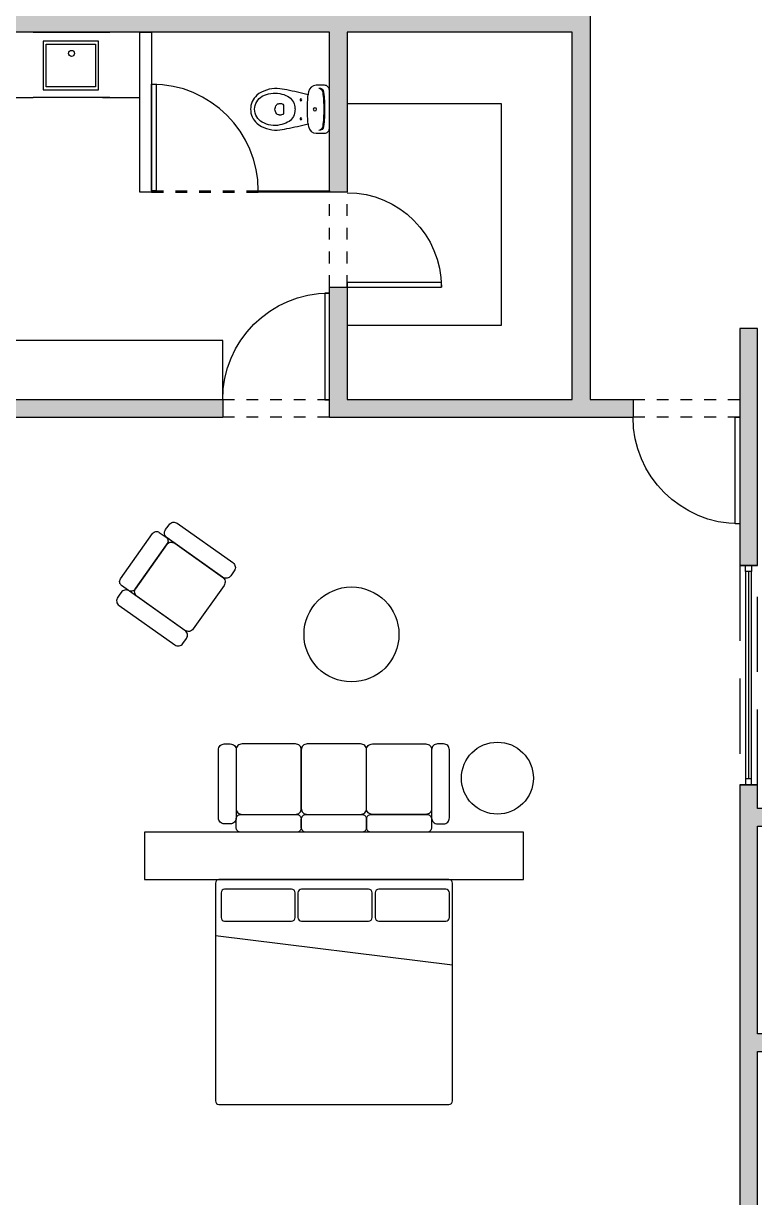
# Model space of a CAD drawing. Header units: metres. Extents: x 1769 to 3632, y 809 to 2652.
# Drawn here: x 2683.07 to 2689.24, y 1791.71 to 1801.62 of the extents above; entities that cross this region are included whole.
import ezdxf

# ---------------------------------------------------------------- set-up
doc = ezdxf.new("R2010")
doc.units = ezdxf.units.M
doc.header["$LTSCALE"] = 10
doc.linetypes.add('AG-FP-01$0$DASH2', pattern=[0.375, 0.25, -0.125])
doc.linetypes.add('HIDDEN', pattern=[9.525, 6.35, -3.175])
for name, color, linetype in [('A-DOOR', 1, 'Continuous'), ('A-FURN', 1, 'Continuous'), ('A-FURN-FIXD', 8, 'Continuous'), ('A-GLAZ', 150, 'Continuous'), ('A-PROJ+', 1, 'HIDDEN'), ('A-WALL', 6, 'Continuous'), ('A-WALL-PATT', 8, 'Continuous'), ('AG-FP-01$0$A-DOOR-1', 1, 'Continuous'), ('AG-FP-01$0$A-HEAD-2', 2, 'AG-FP-01$0$DASH2')]:
    doc.layers.add(name, color=color, linetype=linetype)
doc.styles.add('AG-FP-01$0$spa-fp01$0$WATG_Default', font='SIMPLEX.SHX', dxfattribs={"width": 0.8})

# ---------------------------------------------------------------- blocks, each defined once
blk = doc.blocks.new('*U55')
blk.add_lwpolyline([(2200, -65), (2200, -1015), (2160, -1015), (2160, -65)], close=True)
at = {"layer": 'AG-FP-01$0$A-DOOR-1'}
blk.add_arc((2200, -65), 950, 180, 270, dxfattribs=at)
at = {"layer": 'AG-FP-01$0$A-HEAD-2'}
for p, q in [((2200, 91), (1250, 91)), ((2200, -65), (1250, -65))]:
    blk.add_line(p, q, dxfattribs=at)
at = {"style": 'AG-FP-01$0$spa-fp01$0$WATG_Default', "width": 0.8, "flags": 9}
for tag, p in [('DOORNUMBER', (495, -80)), ('ROOMNAME', (495, -84)), ('ROOMNUMBER', (495, -88)), ('DOORTYPE', (495, -92)), ('DOORMATERIAL', (495, -96)), ('DOORFINISH', (495, -101)), ('FRAMEMATERIAL', (495, -105)), ('FRAMEFINISH', (495, -109)), ('DETAILHEAD', (495, -113)), ('DETAILJAMB', (495, -117)), ('DETAILMUNTIN', (495, -121)), ('THRESHOLDMATERIAL', (495, -125)), ('THRESHOLDDETAIL', (495, -129)), ('FIRERATING', (495, -133)), ('GLAZING', (495, -137)), ('LOUVER', (495, -141)), ('CLOSER', (495, -145)), ('PANICHARDWARE', (495, -150)), ('HARDWARESET', (495, -154)), ('REMARKS', (495, -158)), ('REVISION', (495, -162))]:
    blk.add_attdef(tag, p, '', height=2.38, dxfattribs=at)
blk = doc.blocks.new('A$C467967CC')
at = {"layer": 'A-FURN', "ltscale": 0.01}
blk.add_line((0.4703, 0), (0.7186, 1.9997), dxfattribs=at)
blk.add_lwpolyline([(1.8673, 2), (0.0299, 2, 0.414214), (0, 1.9701), (0, 0.0299, 0.414214), (0.0299, 0), (1.8673, 0, 0.414214), (1.8972, 0.0299), (1.8972, 1.9701)], format="xyb", dxfattribs=at)
for points in [[(0.3508, 1.3791), (0.3508, 1.9444, 0.414214), (0.3209, 1.9743), (0.1108, 1.9743, 0.414214), (0.0809, 1.9444), (0.0809, 1.3791, 0.414214), (0.1108, 1.3491), (0.3209, 1.3491, 0.414214)], [(0.3508, 0.7266), (0.3508, 1.2919, 0.414214), (0.3209, 1.3219), (0.1108, 1.3219, 0.414214), (0.0809, 1.2919), (0.0809, 0.7266, 0.414214), (0.1108, 0.6967), (0.3209, 0.6967, 0.414214)], [(0.3508, 0.0779), (0.3508, 0.6432, 0.414214), (0.3209, 0.6732), (0.1108, 0.6732, 0.414214), (0.0809, 0.6432), (0.0809, 0.0779, 0.414214), (0.1108, 0.048), (0.3209, 0.048, 0.414214)]]:
    blk.add_lwpolyline(points, format="xyb", close=True, dxfattribs=at)
blk.add_arc((1.8673, 1.9701), 0.0299, 0, 90, dxfattribs=at)
blk = doc.blocks.new('*U140')
blk.add_lwpolyline([(2200, 142), (2200, 1092), (2160, 1092), (2160, 142)], close=True)
at = {"layer": 'AG-FP-01$0$A-DOOR-1'}
blk.add_arc((2200, 142), 950, 90, 180, dxfattribs=at)
at = {"layer": 'AG-FP-01$0$A-HEAD-2'}
for p, q in [((2200, 142), (1250, 142)), ((2200, -14), (1250, -14))]:
    blk.add_line(p, q, dxfattribs=at)
at = {"style": 'AG-FP-01$0$spa-fp01$0$WATG_Default', "width": 0.8, "flags": 9}
for tag, p in [('DOORNUMBER', (495, -80)), ('ROOMNAME', (495, -84)), ('ROOMNUMBER', (495, -88)), ('DOORTYPE', (495, -92)), ('DOORMATERIAL', (495, -96)), ('DOORFINISH', (495, -101)), ('FRAMEMATERIAL', (495, -105)), ('FRAMEFINISH', (495, -109)), ('DETAILHEAD', (495, -113)), ('DETAILJAMB', (495, -117)), ('DETAILMUNTIN', (495, -121)), ('THRESHOLDMATERIAL', (495, -125)), ('THRESHOLDDETAIL', (495, -129)), ('FIRERATING', (495, -133)), ('GLAZING', (495, -137)), ('LOUVER', (495, -141)), ('CLOSER', (495, -145)), ('PANICHARDWARE', (495, -150)), ('HARDWARESET', (495, -154)), ('REMARKS', (495, -158)), ('REVISION', (495, -162))]:
    blk.add_attdef(tag, p, '', height=2.38, dxfattribs=at)
blk = doc.blocks.new('*U142')
blk.add_lwpolyline([(2200, -65), (2200, -905), (2160, -905), (2160, -65)], close=True)
at = {"layer": 'AG-FP-01$0$A-DOOR-1'}
blk.add_arc((2200, -65), 840, 180, 270, dxfattribs=at)
at = {"layer": 'AG-FP-01$0$A-HEAD-2'}
for p, q in [((2200, 91), (1360, 91)), ((2200, -65), (1360, -65))]:
    blk.add_line(p, q, dxfattribs=at)
at = {"style": 'AG-FP-01$0$spa-fp01$0$WATG_Default', "width": 0.8, "flags": 9}
for tag, p in [('DOORNUMBER', (495, -80)), ('ROOMNAME', (495, -84)), ('ROOMNUMBER', (495, -88)), ('DOORTYPE', (495, -92)), ('DOORMATERIAL', (495, -96)), ('DOORFINISH', (495, -101)), ('FRAMEMATERIAL', (495, -105)), ('FRAMEFINISH', (495, -109)), ('DETAILHEAD', (495, -113)), ('DETAILJAMB', (495, -117)), ('DETAILMUNTIN', (495, -121)), ('THRESHOLDMATERIAL', (495, -125)), ('THRESHOLDDETAIL', (495, -129)), ('FIRERATING', (495, -133)), ('GLAZING', (495, -137)), ('LOUVER', (495, -141)), ('CLOSER', (495, -145)), ('PANICHARDWARE', (495, -150)), ('HARDWARESET', (495, -154)), ('REMARKS', (495, -158)), ('REVISION', (495, -162))]:
    blk.add_attdef(tag, p, '', height=2.38, dxfattribs=at)
blk = doc.blocks.new('A$C3C6157D7')
at = {"layer": 'A-FURN', "ltscale": 0.01}
for points in [[(0.15, 0.635), (0.15, 0.705, -0.414214), (0.19, 0.745), (0.66, 0.745, -0.414214), (0.7, 0.705), (0.7, 0.635, -0.414214), (0.66, 0.595), (0.19, 0.595, -0.414214)], [(1.25, 0.635, -0.414214), (1.21, 0.595), (0.74, 0.595, -0.414214), (0.7, 0.635), (0.7, 0.705, -0.414214), (0.74, 0.745), (1.21, 0.745, -0.414214), (1.25, 0.705)], [(1.8, 0.635, -0.414214), (1.76, 0.595), (1.29, 0.595, -0.414214), (1.25, 0.635), (1.25, 0.705, -0.414214), (1.29, 0.745), (1.76, 0.745, -0.414214), (1.8, 0.705)], [(0, 0.05, 0.414214), (0.05, 0), (0.1, 0, 0.414214), (0.15, 0.05), (0.15, 0.625, 0.414214), (0.1, 0.675), (0.0835, 0.675), (0.05, 0.675, 0.414214), (0, 0.625)], [(0.65, 0.595, -0.414214), (0.7, 0.545), (0.7, 0.05, -0.414214), (0.65, 0), (0.2, 0, -0.414214), (0.15, 0.05), (0.15, 0.545, -0.414214), (0.2, 0.595)], [(0.75, 0.595, 0.414214), (0.7, 0.545), (0.7, 0.05, 0.414214), (0.75, 0), (1.2, 0, 0.414214), (1.25, 0.05), (1.25, 0.545, 0.414214), (1.2, 0.595)], [(1.3, 0.595, 0.414214), (1.25, 0.545), (1.25, 0.05, 0.414214), (1.3, 0), (1.75, 0, 0.414214), (1.8, 0.05), (1.8, 0.545, 0.414214), (1.75, 0.595)], [(1.95, 0.05, -0.414214), (1.9, 0), (1.85, 0, -0.414214), (1.8, 0.05), (1.8, 0.625, -0.414214), (1.85, 0.675), (1.8665, 0.675), (1.9, 0.675, -0.414214), (1.95, 0.625)]]:
    blk.add_lwpolyline(points, format="xyb", close=True, dxfattribs=at)
blk = doc.blocks.new('A$C181679DD')
at = {"layer": 'A-FURN', "ltscale": 0.01}
for points in [[(0, 0.695, -0.414214), (0.05, 0.745), (0.1, 0.745, -0.414214), (0.15, 0.695), (0.15, 0.12, -0.414214), (0.1, 0.07), (0.0835, 0.07), (0.05, 0.07, -0.414214), (0, 0.12)], [(0.65, 0.15, 0.414214), (0.7, 0.2), (0.7, 0.695, 0.414214), (0.65, 0.745), (0.2, 0.745, 0.414214), (0.15, 0.695), (0.15, 0.2, 0.414214), (0.2, 0.15)], [(0.85, 0.695, 0.414214), (0.8, 0.745), (0.75, 0.745, 0.414214), (0.7, 0.695), (0.7, 0.12, 0.414214), (0.75, 0.07), (0.7665, 0.07), (0.8, 0.07, 0.414214), (0.85, 0.12)], [(0.15, 0.11), (0.15, 0.04, 0.414214), (0.19, 0), (0.66, 0, 0.414214), (0.7, 0.04), (0.7, 0.11, 0.414214), (0.66, 0.15), (0.19, 0.15, 0.414214)]]:
    blk.add_lwpolyline(points, format="xyb", close=True, dxfattribs=at)
blk = doc.blocks.new('*U366')
at = {"layer": 'A-GLAZ', "ltscale": 0.01}
for p, q in [((0.0324175, 0.000025), (0.0341675, 0.000025)), ((0.0324175, 0), (0.0341675, 0)), ((0.0341675, -0.000025), (0.0324175, -0.000025))]:
    blk.add_line(p, q, dxfattribs=at)
for points in [[(0.0323675, -0.000025), (0.0324175, -0.000025), (0.0324175, 0.000025), (0.0323675, 0.000025)], [(0.0342175, -0.000025), (0.0341675, -0.000025), (0.0341675, 0.000025), (0.0342175, 0.000025)]]:
    blk.add_lwpolyline(points, close=True, dxfattribs=at)
blk = doc.blocks.new('vvv')
at = {"layer": 'A-FURN-FIXD', "ltscale": 0.01}
for p, q in [((320.633, 362.1916), (320.6219, 362.1916)), ((320.633, 362.1916), (320.644, 362.1916)), ((320.585, 361.8086), (320.585, 361.8287)), ((320.681, 361.8086), (320.681, 361.8287))]:
    blk.add_line(p, q, dxfattribs=at)
blk.add_lwpolyline([(320.47, 361.8736, -0.0164), (320.5106, 362.052, -0.014244), (320.4869, 362.0565, -0.379899), (320.4305, 362.12), (320.4305, 362.1916, -0.414214), (320.4705, 362.2316), (320.633, 362.2316), (320.7955, 362.2316, -0.414214), (320.8355, 362.1916), (320.8355, 362.12, -0.379899), (320.779, 362.0565, -0.014244), (320.7554, 362.052, -0.0164), (320.796, 361.8736, -0.034533), (320.808, 361.7917, -0.180901), (320.7511, 361.6187, -0.210568), (320.633, 361.5666, -0.210568), (320.5149, 361.6187, -0.180901), (320.458, 361.7917, -0.034533)], format="xyb", close=True, dxfattribs=at)
for centre, radius in [((320.633, 362.1096), 0.0135), ((320.633, 362.1096), 0.0135), ((320.553, 361.9916), 0.0075), ((320.713, 361.9916), 0.0075)]:
    blk.add_circle(centre, radius, dxfattribs=at)
for centre, radius, start, end in [((320.4935, 362.1429), 0.04, 96.27189, 180), ((320.633, 361.0311), 1.1536, 90.00081, 97.20302), ((320.633, 361.0342), 1.1575, 90.00079, 97.14086), ((320.633, 361.0342), 1.1575, 82.85914, 89.99921), ((320.633, 361.0311), 1.1536, 82.79698, 89.99919), ((320.7725, 362.1429), 0.04, 0, 83.72811), ((320.4928, 362.1358), 0.04, 96.21414, 169.75716), ((320.7731, 362.1358), 0.04, 10.24284, 83.78586), ((320.633, 363.4506), 1.404, 264.99864, 270), ((320.633, 363.4506), 1.404, 270, 275.00136), ((320.626, 361.8256), 0.1156, 96.24191, 152.59732), ((320.633, 361.7616), 0.18, 90, 96.24191), ((320.633, 361.7616), 0.18, 83.75809, 90), ((320.64, 361.8256), 0.1156, 27.40268, 83.75809), ((320.712, 361.7706), 0.216, 168.38048, 209.11615), ((320.7453, 361.7638), 0.25, 152.59732, 168.38048), ((320.6, 361.8287), 0.015, 96.64916, 180), ((320.615, 361.8086), 0.03, 180, 233.1301), ((320.633, 361.5456), 0.3, 90, 96.64916), ((320.633, 361.5456), 0.3, 83.35084, 90), ((320.666, 361.8287), 0.015, 0, 83.35084), ((320.651, 361.8086), 0.03, 306.8699, 0), ((320.5207, 361.7638), 0.25, 11.61952, 27.40268), ((320.554, 361.7706), 0.216, 330.88385, 11.61952), ((320.633, 361.8326), 0.06, 233.1301, 270), ((320.633, 361.8326), 0.06, 270, 306.8699), ((320.633, 361.7266), 0.1256, 209.11615, 270), ((320.633, 361.7266), 0.1256, 270, 330.88385)]:
    blk.add_arc(centre, radius, start, end, dxfattribs=at)
blk = doc.blocks.new('SAPLS501')
at = {"layer": 'A-FURN-FIXD', "ltscale": 0.01}
for p, q in [((-0.3238, 0), (0.3238, 0)), ((-0.2136, -0.1013), (0.2029, -0.1013)), ((-0.2136, -0.4609), (-0.2136, -0.1013)), ((0.2029, -0.1013), (0.2029, -0.4609)), ((0.2029, -0.4609), (-0.2136, -0.4609)), ((0.3238, -0.55), (-0.3238, -0.55))]:
    blk.add_line(p, q, dxfattribs=at)
blk.add_lwpolyline([(0.2283, -0.0759), (-0.239, -0.0759), (-0.239, -0.4863), (0.2283, -0.4863)], close=True, dxfattribs=at)
blk.add_circle((0, -0.1784), 0.0254, dxfattribs=at)
blk = doc.blocks.new('A$C4C690AF1')
at = {"layer": 'A-FURN-FIXD', "ltscale": 0.01}
for p, q in [((-0.3918, 0.55), (1.8001, 0.55)), ((1.0623, 0), (0.5083, 0))]:
    blk.add_line(p, q, dxfattribs=at)
for points in [[(-0.0764, 0), (-0.3918, 0), (-0.3918, 0.55)], [(1.5231, 0), (1.8001, 0), (1.8001, 0.55)]]:
    blk.add_lwpolyline(points, dxfattribs=at)
at = {"layer": 'A-FURN-FIXD', "ltscale": 0.01, "xscale": -1}
for p in [(0.1844, 0.55), (1.2239, 0.55)]:
    blk.add_blockref('SAPLS501', p, dxfattribs=at)
blk = doc.blocks.new('*U530')
blk.add_lwpolyline([(2200, -65), (2200, -1015), (2160, -1015), (2160, -65)], close=True)
at = {"layer": 'AG-FP-01$0$A-DOOR-1'}
blk.add_arc((2200, -65), 950, 180, 270, dxfattribs=at)
at = {"layer": 'AG-FP-01$0$A-HEAD-2'}
for p, q in [((2200, -53), (1250, -53)), ((2200, -65), (1250, -65))]:
    blk.add_line(p, q, dxfattribs=at)
at = {"style": 'AG-FP-01$0$spa-fp01$0$WATG_Default', "width": 0.8, "flags": 9}
for tag, p in [('DOORNUMBER', (495, -80)), ('ROOMNAME', (495, -84)), ('ROOMNUMBER', (495, -88)), ('DOORTYPE', (495, -92)), ('DOORMATERIAL', (495, -96)), ('DOORFINISH', (495, -101)), ('FRAMEMATERIAL', (495, -105)), ('FRAMEFINISH', (495, -109)), ('DETAILHEAD', (495, -113)), ('DETAILJAMB', (495, -117)), ('DETAILMUNTIN', (495, -121)), ('THRESHOLDMATERIAL', (495, -125)), ('THRESHOLDDETAIL', (495, -129)), ('FIRERATING', (495, -133)), ('GLAZING', (495, -137)), ('LOUVER', (495, -141)), ('CLOSER', (495, -145)), ('PANICHARDWARE', (495, -150)), ('HARDWARESET', (495, -154)), ('REMARKS', (495, -158)), ('REVISION', (495, -162))]:
    blk.add_attdef(tag, p, '', height=2.38, dxfattribs=at)

msp = doc.modelspace()

# ---------------------------------------------------------------- hatches: boundary and pattern name
at = {"layer": 'A-WALL-PATT'}
h = msp.add_hatch(color=256, dxfattribs=at)
h.dxf.hatch_style = 1
h.paths.add_polyline_path([(2687.7034, 1804.8959), (2688.2168, 1804.8959), (2688.2166, 1804.7459), (2687.8534, 1804.7459), (2687.8534, 1802.4912), (2687.7034, 1802.4912), (2687.7034, 1804.2437), (2685.8034, 1804.2437), (2685.8034, 1801.6958), (2687.8534, 1801.6958), (2687.8534, 1798.4458), (2688.2166, 1798.4458), (2688.2166, 1798.2958), (2685.6534, 1798.2958), (2685.6534, 1799.3957), (2685.8034, 1799.3957), (2685.8034, 1798.4458), (2687.7034, 1798.4458), (2687.7034, 1801.5458), (2685.8034, 1801.5458), (2685.8034, 1800.1957), (2685.6534, 1800.1957), (2685.6534, 1801.5458), (2675.8444, 1801.5459), (2675.8444, 1801.6959), (2685.6534, 1801.6958), (2685.6534, 1804.8959), (2685.8034, 1804.8959), (2685.8034, 1804.3939), (2687.7034, 1804.3939)])
h = msp.add_hatch(color=256, dxfattribs=at)
h.dxf.hatch_style = 1
h.paths.add_polyline_path([(2689.2667, 1799.0459), (2689.1167, 1799.0459), (2689.1167, 1797.0458), (2689.2667, 1797.0458)])
h = msp.add_hatch(color=256, dxfattribs=at)
h.dxf.hatch_style = 1
h.paths.add_polyline_path([(2684.7533, 1798.4458), (2684.7533, 1798.2958), (2682.0878, 1798.2958), (2682.0878, 1797.4305), (2681.5378, 1797.4305), (2681.5378, 1797.5805), (2681.9378, 1797.5805), (2681.9378, 1798.2958), (2680.1167, 1798.2958), (2680.1167, 1798.4458)])
h = msp.add_hatch(color=256, dxfattribs=at)
h.dxf.hatch_style = 1
h.paths.add_polyline_path([(2692.4667, 1792.9458), (2692.4667, 1792.3458), (2692.6167, 1792.3458), (2692.6167, 1793.0958), (2689.2667, 1793.0958), (2689.2667, 1794.8458), (2690.8667, 1794.8456), (2690.8667, 1794.9956), (2689.2667, 1794.9958), (2689.2667, 1795.1958), (2689.1167, 1795.1958), (2689.1171, 1786.8959), (2689.2671, 1786.8959), (2689.2667, 1792.9458)])
h.paths.add_polyline_path([(2688.1167, 1790.9999), (2689.1169, 1790.9999), (2689.1169, 1790.85), (2688.1167, 1790.85)])

# ---------------------------------------------------------------- linework, layer by layer
at = {"layer": 'A-FURN', "ltscale": 0.01}
for centre, radius in [((2685.8401, 1796.4646), 0.4006), ((2687.0715, 1795.2521), 0.3036)]:
    msp.add_circle(centre, radius, dxfattribs=at)
at = {"layer": 'A-FURN-FIXD', "ltscale": 0.01}
msp.add_lwpolyline([(2685.8034, 1800.9458), (2687.1034, 1800.9458), (2687.1034, 1799.0703), (2685.8034, 1799.0703)], dxfattribs=at)
at = {"layer": 'A-FURN-FIXD'}
msp.add_lwpolyline([(2682.7378, 1798.4459), (2684.7533, 1798.4459), (2684.7533, 1798.9459), (2682.7378, 1798.9459)], close=True, dxfattribs=at)
at = {"layer": 'A-FURN-FIXD', "ltscale": 0.01}
msp.add_lwpolyline([(2687.2918, 1794.3958), (2687.2918, 1794.7958), (2684.0918, 1794.7958), (2684.0918, 1794.3958)], close=True, dxfattribs=at)
at = {"layer": 'A-GLAZ'}
msp.add_lwpolyline([(2685.0534, 1800.196), (2685.0534, 1800.208), (2685.6534, 1800.208), (2685.6534, 1800.196)], close=True, dxfattribs=at)
at = {"layer": 'A-PROJ+', "ltscale": 0.01}
msp.add_lwpolyline([(2689.2667, 1797.0457), (2689.1167, 1797.0457), (2689.1167, 1795.1957), (2689.2667, 1795.1957)], close=True, dxfattribs=at)
at = {"layer": 'A-WALL', "ltscale": 0.01}
msp.add_lwpolyline([(2687.8534, 1801.6958), (2687.8534, 1798.4458), (2688.2166, 1798.4458), (2688.2166, 1798.2958), (2685.6534, 1798.2958), (2685.6534, 1799.3957), (2685.8034, 1799.3957), (2685.8034, 1798.4458), (2687.7034, 1798.4458), (2687.7034, 1801.5458), (2685.8034, 1801.5458), (2685.8034, 1800.1957), (2685.6534, 1800.1957), (2685.6534, 1801.5458), (2675.8444, 1801.5459), (2675.8444, 1801.6959)], dxfattribs=at)
for points in [[(2684.0534, 1801.5458), (2684.1534, 1801.5458), (2684.1534, 1800.1958), (2684.0534, 1800.1958)], [(2689.2667, 1799.0459), (2689.1167, 1799.0459), (2689.1167, 1797.0458), (2689.2667, 1797.0458)], [(2684.7533, 1798.4458), (2684.7533, 1798.2958), (2682.0878, 1798.2958), (2682.0878, 1797.4305), (2681.5378, 1797.4305), (2681.5378, 1797.5805), (2681.9378, 1797.5805), (2681.9378, 1798.2958), (2680.1167, 1798.2958), (2680.1167, 1798.4458)], [(2692.4667, 1792.9458), (2692.4667, 1792.3458), (2692.6167, 1792.3458), (2692.6167, 1793.0958), (2689.2667, 1793.0958), (2689.2667, 1794.8458), (2690.8667, 1794.8456), (2690.8667, 1794.9956), (2689.2667, 1794.9958), (2689.2667, 1795.1958), (2689.1167, 1795.1958), (2689.1171, 1786.8959), (2689.2671, 1786.8959), (2689.2667, 1792.9458)]]:
    msp.add_lwpolyline(points, close=True, dxfattribs=at)

# ---------------------------------------------------------------- block references
at = {"layer": 'A-DOOR', "xscale": -0.0009474377873720035, "yscale": 0.0009474377873720035, "zscale": 0.0009474377873720035}
for name, p, rotation in [('*U142', (2685.7414, 1801.4801), 90), ('*U55', (2683.569, 1798.3839), 180), ('*U140', (2687.0323, 1798.4322), 180)]:
    msp.add_blockref(name, p, dxfattribs=dict(at, rotation=rotation))
at = {"layer": 'A-FURN', "ltscale": 0.01, "xscale": -1, "rotation": 234.7220033568015}
msp.add_blockref('A$C181679DD', (2683.7809, 1796.7777), dxfattribs=at)
at = {"layer": 'A-FURN', "ltscale": 0.01}
for name, p, rotation in [('A$C3C6157D7', (2686.6668, 1795.5408), 180), ('A$C467967CC', (2684.6918, 1794.3958), 270)]:
    msp.add_blockref(name, p, dxfattribs=dict(at, rotation=rotation))
at = {"layer": 'A-FURN-FIXD', "ltscale": 0.01, "xscale": -1}
for name, p, rotation in [('A$C4C690AF1', (2683.6616, 1800.9958), 0.0001343054103930541), ('vvv', (2323.4218, 1480.2628), 270)]:
    msp.add_blockref(name, p, dxfattribs=dict(at, rotation=rotation))
at = {"layer": 'A-GLAZ', "xscale": 0.0009474377873720039, "yscale": 0.0009474377873720039, "zscale": 0.0009474377873720039, "rotation": 180}
msp.add_blockref('*U530', (2686.2378, 1800.146), dxfattribs=at)
at = {"layer": 'A-GLAZ', "ltscale": 0.01, "xscale": -1000.000000000007, "yscale": 1000.000000000007, "zscale": 1000.000000000007, "rotation": 90.00068492814188}
msp.add_blockref('*U366', (2689.1913, 1829.4132), dxfattribs=at)

doc.saveas('drawing.dxf')
